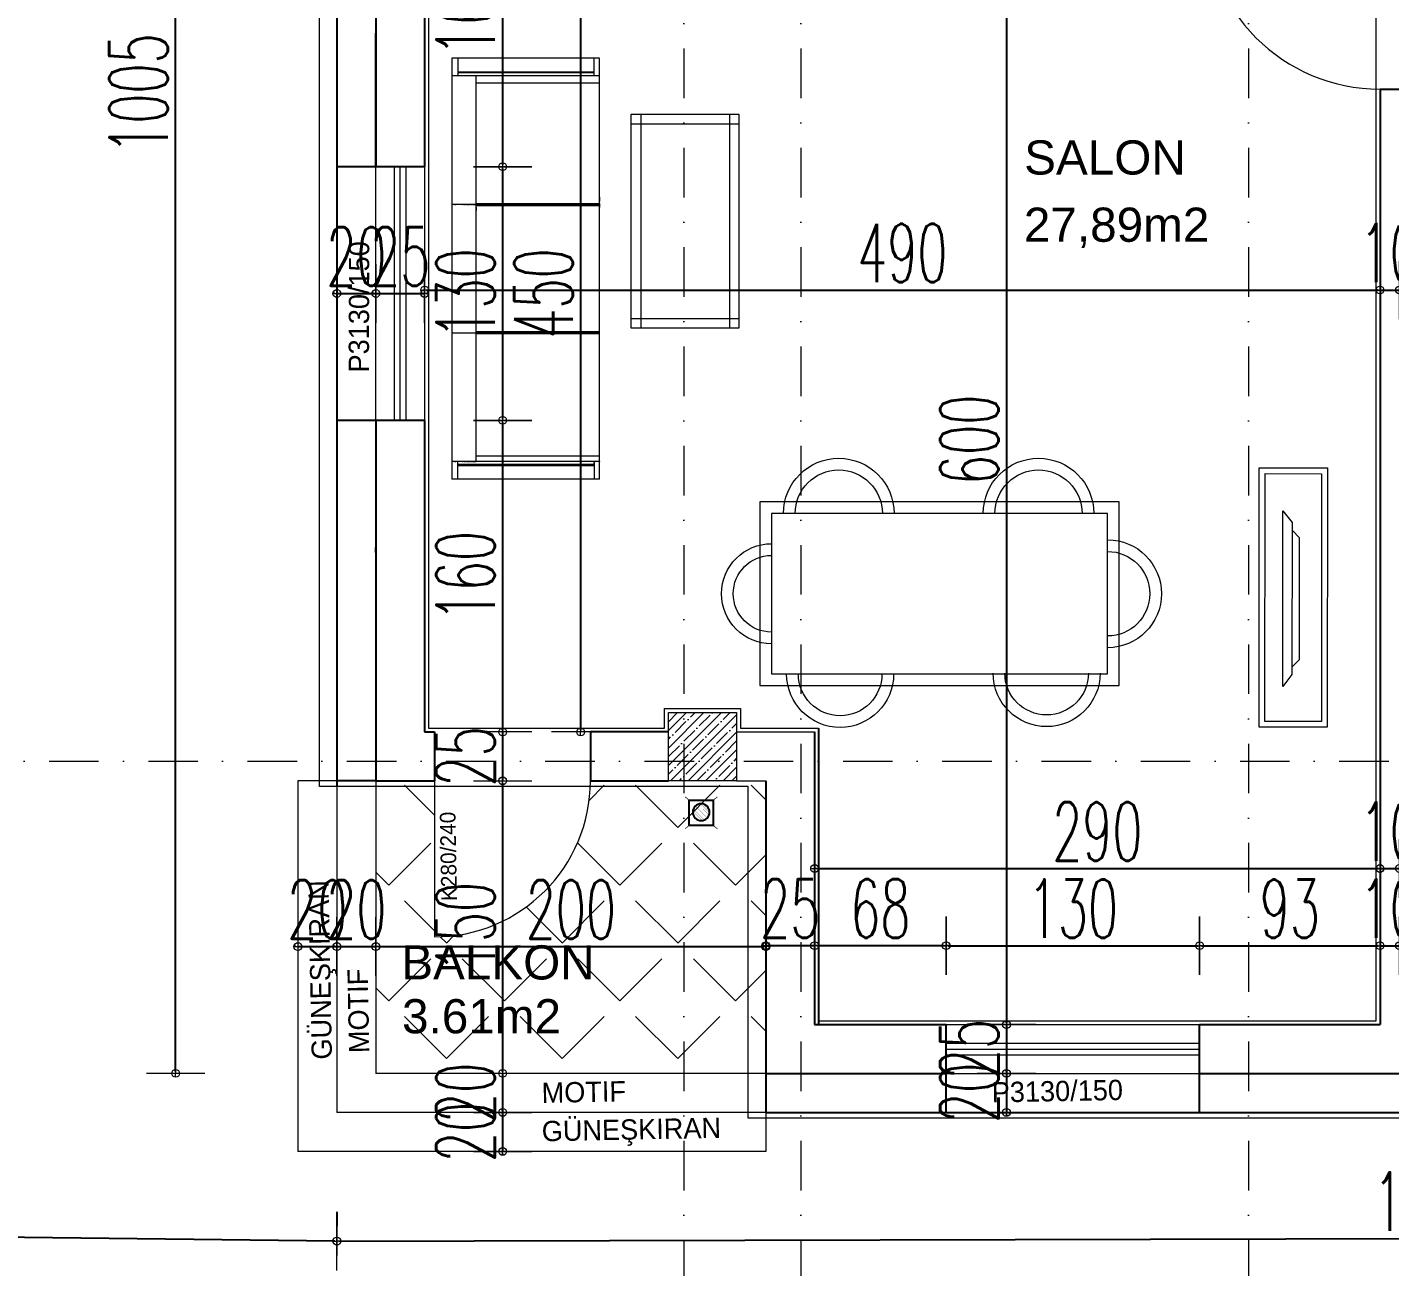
# Model space of a CAD drawing. Header units: millimetres. Extents: x -16104 to 67872, y -88009 to 12107.
# Drawn here: x 14898 to 15597, y 9366 to 10002 of the extents above; entities that cross this region are included whole.
import ezdxf

# ---------------------------------------------------------------- set-up
doc = ezdxf.new("R2010")
doc.units = ezdxf.units.MM
doc.linetypes.add('DASHDOTX2', pattern=[50.8, 25.4, -12.7, 0, -12.7])
doc.layers.get('0').update_dxf_attribs({"color": 241})
for name, color, linetype, lineweight in [('akslar', 144, 'Continuous', 20), ('bacas', 11, 'Continuous', 5), ('balkon', 6, 'Continuous', 5), ('duvar', 123, 'Continuous', 25), ('emsal&kolon', 1, 'Continuous', 5), ('kapı', 3, 'Continuous', 5), ('kolon', 1, 'Continuous', 5), ('OLCU', 54, 'Continuous', 13), ('pencere', 5, 'Continuous', 5), ('POZ', 36, 'Continuous', 18), ('SıVA', 40, 'Continuous', 9), ('tefriş', 30, 'Continuous', 5), ('ÖLÇÜ', 252, 'Continuous', 20)]:
    doc.layers.add(name, color=color, linetype=linetype, lineweight=lineweight)
doc.layers.add('tarama korıdor', color=33, linetype='Continuous')
doc.styles.add('DIM', font='Txttw.shx', dxfattribs={"width": 0.6})
doc.styles.add('M2', font='stylu.ttf', dxfattribs={"height": 10})
doc.dimstyles.new('50', dxfattribs={"dimscale": 0, "dimtxt": 30, "dimasz": 1, "dimexe": 0, "dimexo": 2, "dimgap": 4, "dimtad": 1, "dimdec": 0, "dimzin": 0, "dimdsep": 46, "dimtxsty": 'DIM', "dimblk1": 'DOT', "dimblk2": 'DOT', "dimsah": 1, "dimcen": 1.5, "dimdle": 3, "dimse1": 1, "dimse2": 1, "dimclrd": 256, "dimclre": 9, "dimclrt": 256, "dimadec": 0, "dimazin": 0, "dimtfac": 0.24, "dimtdec": 0, "dimtix": 1, "dimtmove": 2, "dimatfit": 3, "dimldrblk": 'DOT', "dimfxl": 0, "dimtolj": 1, "dimtzin": 15, "dimarcsym": 0})

# ---------------------------------------------------------------- blocks, each defined once
blk = doc.blocks.new('DFG')
at = {"layer": 'tefriş'}
for points in [[(38169.15, -3228.78), (38169.11, -3095.78), (38204.11, -3095.77), (38204.15, -3228.77)], [(38172.15, -3225.78), (38172.11, -3098.78), (38201.11, -3098.77), (38201.15, -3225.77)], [(38187.31, -3200.75), (38187.26, -3122.74), (38191.96, -3116.74), (38192.02, -3206.74)]]:
    blk.add_lwpolyline(points, close=True, dxfattribs=at)
blk.add_lwpolyline([(38187.26, -3126.64), (38183.36, -3130.59), (38183.41, -3192.9), (38187.31, -3196.85)], dxfattribs=at)
blk = doc.blocks.new('sec')
at = {"layer": 'bacas'}
for p, q in [((9731.12, -593.55), (9731.12, -669.3)), ((9731.12, -593.55), (9946.75, -593.55)), ((9731.12, -593.55), (9731.12, -669.3)), ((9736.37, -593.55), (9738.37, -593.55)), ((9736.37, -593.55), (9738.37, -593.55)), ((9739.62, -593.55), (9741.62, -593.55)), ((9739.62, -593.55), (9741.62, -593.55)), ((9740.12, -593.55), (9740.12, -669.3)), ((9740.37, -593.55), (9740.12, -593.55)), ((9740.12, -593.55), (9740.12, -669.3)), ((9740.37, -593.55), (9740.12, -593.55)), ((9743.12, -656.8), (9743.12, -593.55)), ((9743.12, -656.8), (9743.12, -593.55)), ((9797, -593.55), (9946.75, -593.55)), ((9805.56, -593.55), (9805.56, -656.8)), ((9805.56, -593.55), (9805.56, -656.8)), ((9806.12, -669.3), (9806.12, -593.55)), ((9806.12, -669.3), (9806.12, -593.55)), ((9806.62, -593.55), (9806.62, -656.8)), ((9806.62, -593.55), (9806.62, -656.8)), ((9872.37, -593.55), (9870.37, -593.55)), ((9872.37, -593.55), (9870.37, -593.55)), ((9871.18, -593.55), (9871.18, -656.8)), ((9871.62, -593.55), (9871.87, -593.55)), ((9871.62, -593.55), (9871.87, -593.55)), ((9871.87, -593.55), (9871.87, -669.3)), ((9872.25, -593.55), (9872.25, -656.8)), ((9875.62, -593.55), (9873.62, -593.55)), ((9875.62, -593.55), (9873.62, -593.55)), ((9934.26, -656.8), (9934.26, -593.55)), ((9937.83, -593.56), (9937.83, -669.31)), ((9946.83, -593.56), (9946.83, -669.31)), ((9946.83, -593.56), (9946.83, -669.31)), ((9740.12, -596.3), (9731.12, -596.3)), ((9740.12, -596.3), (9731.12, -596.3)), ((9737.12, -596.3), (9736.37, -596.3)), ((9737.12, -596.3), (9736.37, -596.3)), ((9738.12, -666.3), (9738.12, -596.3)), ((9738.12, -596.3), (9739.62, -596.3)), ((9738.12, -666.3), (9738.12, -596.3)), ((9738.12, -596.3), (9739.62, -596.3)), ((9738.37, -596.3), (9738.62, -596.3)), ((9738.37, -596.3), (9738.62, -596.3)), ((9738.62, -596.3), (9738.62, -666.3)), ((9738.62, -596.3), (9738.62, -666.3)), ((9937.75, -596.3), (9946.75, -596.3)), ((9937.75, -596.3), (9946.75, -596.3)), ((9939.33, -596.31), (9939.33, -666.31)), ((9939.33, -596.31), (9939.33, -666.31)), ((9939.83, -666.31), (9939.83, -596.31)), ((9939.83, -666.31), (9939.83, -596.31)), ((9740.12, -656.8), (9871.87, -656.8)), ((9740.12, -656.8), (9740.37, -656.8)), ((9740.12, -656.8), (9937.83, -656.8)), ((9740.12, -656.8), (9740.37, -656.8)), ((9741.62, -656.8), (9743.12, -656.8)), ((9741.62, -656.8), (9743.12, -656.8)), ((9870.37, -656.8), (9868.87, -656.8)), ((9870.37, -656.8), (9868.87, -656.8)), ((9871.87, -656.8), (9871.62, -656.8)), ((9871.87, -656.8), (9871.62, -656.8)), ((9740.12, -657.3), (9740.12, -657.05)), ((9740.12, -657.3), (9740.12, -657.05)), ((9740.12, -657.8), (9740.12, -657.55)), ((9740.12, -657.8), (9740.12, -657.55)), ((9740.12, -658.3), (9740.12, -658.05)), ((9740.12, -658.3), (9740.12, -658.05)), ((9740.12, -658.8), (9740.12, -658.55)), ((9740.12, -658.8), (9740.12, -658.55)), ((9740.12, -659.3), (9740.12, -659.05)), ((9740.12, -659.3), (9740.12, -659.05)), ((9740.12, -659.8), (9740.12, -659.55)), ((9740.12, -659.8), (9740.12, -659.55)), ((9740.12, -660.3), (9740.12, -660.05)), ((9740.12, -660.3), (9740.12, -660.05)), ((9740.12, -661.05), (9740.12, -660.55)), ((9740.12, -661.05), (9740.12, -660.55)), ((9740.12, -661.55), (9740.12, -661.3)), ((9740.12, -661.55), (9740.12, -661.3)), ((9740.12, -662.3), (9740.12, -662.05)), ((9740.12, -662.3), (9740.12, -662.05)), ((9740.12, -663.05), (9740.12, -662.8)), ((9740.12, -663.05), (9740.12, -662.8)), ((9740.12, -663.8), (9740.12, -663.55)), ((9740.12, -663.8), (9740.12, -663.55)), ((9871.87, -657.3), (9871.87, -657.05)), ((9871.87, -657.3), (9871.87, -657.05)), ((9871.87, -657.8), (9871.87, -657.55)), ((9871.87, -657.8), (9871.87, -657.55)), ((9871.87, -658.3), (9871.87, -658.05)), ((9871.87, -658.3), (9871.87, -658.05)), ((9871.87, -658.8), (9871.87, -658.55)), ((9871.87, -658.8), (9871.87, -658.55)), ((9871.87, -659.3), (9871.87, -659.05)), ((9871.87, -659.3), (9871.87, -659.05)), ((9871.87, -659.8), (9871.87, -659.55)), ((9871.87, -659.8), (9871.87, -659.55)), ((9871.87, -660.3), (9871.87, -660.05)), ((9871.87, -660.3), (9871.87, -660.05)), ((9871.87, -661.05), (9871.87, -660.55)), ((9871.87, -661.05), (9871.87, -660.55)), ((9871.87, -661.55), (9871.87, -661.3)), ((9871.87, -661.55), (9871.87, -661.3)), ((9871.87, -662.3), (9871.87, -662.05)), ((9871.87, -662.3), (9871.87, -662.05)), ((9871.87, -663.05), (9871.87, -662.8)), ((9871.87, -663.05), (9871.87, -662.8)), ((9871.87, -663.8), (9871.87, -663.55)), ((9871.87, -663.8), (9871.87, -663.55)), ((9731.12, -666.3), (9740.12, -666.3)), ((9731.12, -666.3), (9740.12, -666.3)), ((9946.83, -669.31), (9731.12, -669.3)), ((9740.12, -667.55), (9740.12, -667.3)), ((9740.12, -667.55), (9740.12, -667.3)), ((9740.12, -668.3), (9740.12, -668.05)), ((9740.12, -668.3), (9740.12, -668.05)), ((9946.83, -669.31), (9797.08, -669.31)), ((9871.87, -667.55), (9871.87, -667.3)), ((9871.87, -667.55), (9871.87, -667.3)), ((9871.87, -668.3), (9871.87, -668.05)), ((9871.87, -668.3), (9871.87, -668.05)), ((9946.83, -666.31), (9937.83, -666.31)), ((9946.83, -666.31), (9937.83, -666.31))]:
    blk.add_line(p, q, dxfattribs=at)
blk = doc.blocks.new('NEWBLOCK5')
at = {"layer": 'bacas'}
for p, q in [((1.4704, -0.1965), (0.3729, -0.1965)), ((0.3729, -0.1965), (0.3729, -0.749)), ((0.4229, -0.1965), (0.4229, -0.749)), ((1.4204, -0.1965), (1.4204, -0.749)), ((1.4704, -0.749), (1.4704, -0.1965)), ((0.3729, -0.2465), (1.4704, -0.2465)), ((1.4704, -0.7015), (0.3729, -0.7015)), ((0.3729, -0.749), (1.4704, -0.749))]:
    blk.add_line(p, q, dxfattribs=at)
blk = doc.blocks.new('rb')
at = {"layer": 'tefriş'}
for points in [[(1548.4, 487.07), (1595.5, 487.07), (1595.5, 394.92), (1548.4, 394.92)], [(1551.4, 484.07), (1592.5, 484.07), (1592.5, 397.92), (1551.4, 397.92)]]:
    blk.add_lwpolyline(points, close=True, dxfattribs=at)
for centre, radius, start, end in [((1571.95, 484.07), 12.83, 0, 180), ((1571.95, 484.07), 9.83, 0, 180), ((1551.4, 466.84), 14.18, 90, 270), ((1592.5, 466.49), 13.72, 270, 90), ((1551.4, 466.84), 11.18, 90, 270), ((1592.5, 466.49), 10.72, 270, 90), ((1551.4, 415.62), 14.18, 90, 270), ((1551.4, 415.62), 11.18, 90, 270), ((1592.29, 413.54), 13.72, 270, 90), ((1592.29, 413.54), 10.72, 270, 90), ((1571.95, 397.92), 13.83, 180, 0), ((1571.95, 397.92), 10.83, 180, 0)]:
    blk.add_arc(centre, radius, start, end, dxfattribs=at)
blk = doc.blocks.new('DOT')
for p, q in [((0, 15), (0, -15)), ((-2, 0), (0, 0)), ((2, 0), (0, 0))]:
    blk.add_line(p, q)
blk.add_circle((0, 0), 2)
blk = doc.blocks.new('*D4360')
at = {"layer": 'Defpoints', "color": 0, "transparency": 16777216}
for p in [(15101.71, 10090.04), (15101.71, 9930.29), (15141.71, 9930.29)]:
    blk.add_point(p, dxfattribs=at)
at = {"layer": 'OLCU', "lineweight": -2, "transparency": 16777216}
blk.add_line((15141.71, 10089.04), (15141.71, 9931.29), dxfattribs=at)
for p, rotation in [((15141.71, 10090.04), 90), ((15141.71, 9930.29), 270)]:
    blk.add_blockref('DOT', p, dxfattribs=dict(at, rotation=rotation))
at = {"layer": 'OLCU', "transparency": 16777216, "insert": (15122.71, 10010.17), "char_height": 30, "attachment_point": 5, "rotation": 90, "style": 'DIM'}
blk.add_mtext('\\A1;160', dxfattribs=at)
blk = doc.blocks.new('*D4361')
at = {"layer": 'Defpoints', "color": 0, "transparency": 16777216}
for p in [(15101.71, 9930.29), (15101.71, 9800.29), (15141.71, 9800.29)]:
    blk.add_point(p, dxfattribs=at)
at = {"layer": 'OLCU', "lineweight": -2, "transparency": 16777216}
blk.add_line((15141.71, 9929.29), (15141.71, 9801.29), dxfattribs=at)
for p, rotation in [((15141.71, 9930.29), 90), ((15141.71, 9800.29), 270)]:
    blk.add_blockref('DOT', p, dxfattribs=dict(at, rotation=rotation))
at = {"layer": 'OLCU', "transparency": 16777216, "insert": (15122.71, 9865.29), "char_height": 30, "attachment_point": 5, "rotation": 90, "style": 'DIM'}
blk.add_mtext('\\A1;130', dxfattribs=at)
blk = doc.blocks.new('*D4362')
at = {"layer": 'Defpoints', "color": 0, "transparency": 16777216}
for p in [(15101.71, 9800.29), (15101.71, 9640.54), (15141.71, 9640.54)]:
    blk.add_point(p, dxfattribs=at)
at = {"layer": 'OLCU', "lineweight": -2, "transparency": 16777216}
blk.add_line((15141.71, 9799.29), (15141.71, 9641.54), dxfattribs=at)
for p, rotation in [((15141.71, 9800.29), 90), ((15141.71, 9640.54), 270)]:
    blk.add_blockref('DOT', p, dxfattribs=dict(at, rotation=rotation))
at = {"layer": 'OLCU', "transparency": 16777216, "insert": (15122.71, 9720.42), "char_height": 30, "attachment_point": 5, "rotation": 90, "style": 'DIM'}
blk.add_mtext('\\A1;160', dxfattribs=at)
blk = doc.blocks.new('*D4363')
at = {"layer": 'Defpoints', "color": 0, "transparency": 16777216}
for p in [(15106.71, 9640.54), (15106.71, 9615.54), (15141.71, 9615.54)]:
    blk.add_point(p, dxfattribs=at)
at = {"layer": 'OLCU', "lineweight": -2, "transparency": 16777216}
for p, q in [((15141.71, 9641.54), (15141.71, 9642.54)), ((15141.71, 9640.54), (15141.71, 9615.54)), ((15141.71, 9614.54), (15141.71, 9613.54))]:
    blk.add_line(p, q, dxfattribs=at)
for p, rotation in [((15141.71, 9640.54), 270), ((15141.71, 9615.54), 90)]:
    blk.add_blockref('DOT', p, dxfattribs=dict(at, rotation=rotation))
at = {"layer": 'OLCU', "transparency": 16777216, "insert": (15122.71, 9628.04), "char_height": 30, "attachment_point": 5, "rotation": 90, "style": 'DIM'}
blk.add_mtext('\\A1;25', dxfattribs=at)
blk = doc.blocks.new('*D4364')
at = {"layer": 'Defpoints', "color": 0, "transparency": 16777216}
for p in [(15106.71, 9615.54), (15106.71, 9465.54), (15141.71, 9465.54)]:
    blk.add_point(p, dxfattribs=at)
at = {"layer": 'OLCU', "lineweight": -2, "transparency": 16777216}
blk.add_line((15141.71, 9614.54), (15141.71, 9466.54), dxfattribs=at)
for p, rotation in [((15141.71, 9615.54), 90), ((15141.71, 9465.54), 270)]:
    blk.add_blockref('DOT', p, dxfattribs=dict(at, rotation=rotation))
at = {"layer": 'OLCU', "transparency": 16777216, "insert": (15122.71, 9540.54), "char_height": 30, "attachment_point": 5, "rotation": 90, "style": 'DIM'}
blk.add_mtext('\\A1;150', dxfattribs=at)
blk = doc.blocks.new('*D4365')
at = {"layer": 'Defpoints', "color": 0, "transparency": 16777216}
for p in [(15141.71, 9465.54), (15141.71, 9445.54), (15142.54, 9445.54)]:
    blk.add_point(p, dxfattribs=at)
at = {"layer": 'OLCU', "lineweight": -2, "transparency": 16777216}
for p, q in [((15141.71, 9466.54), (15141.71, 9467.54)), ((15141.71, 9465.54), (15141.71, 9445.54)), ((15141.71, 9444.54), (15141.71, 9443.54))]:
    blk.add_line(p, q, dxfattribs=at)
for p, rotation in [((15141.71, 9465.54), 270), ((15141.71, 9445.54), 90)]:
    blk.add_blockref('DOT', p, dxfattribs=dict(at, rotation=rotation))
at = {"layer": 'OLCU', "transparency": 16777216, "insert": (15122.71, 9455.54), "char_height": 30, "attachment_point": 5, "rotation": 90, "style": 'DIM'}
blk.add_mtext('\\A1;20', dxfattribs=at)
blk = doc.blocks.new('*D4054')
at = {"layer": 'Defpoints', "color": 0, "transparency": 16777216}
for p in [(15141.71, 9445.54), (15141.71, 9425.54), (15141.71, 9425.54)]:
    blk.add_point(p, dxfattribs=at)
at = {"layer": 'OLCU', "lineweight": -2, "transparency": 16777216}
for p, q in [((15141.71, 9446.54), (15141.71, 9447.54)), ((15141.71, 9445.54), (15141.71, 9425.54)), ((15141.71, 9424.54), (15141.71, 9423.54))]:
    blk.add_line(p, q, dxfattribs=at)
for p, rotation in [((15141.71, 9445.54), 270), ((15141.71, 9425.54), 90)]:
    blk.add_blockref('DOT', p, dxfattribs=dict(at, rotation=rotation))
at = {"layer": 'OLCU', "transparency": 16777216, "insert": (15122.71, 9435.54), "char_height": 30, "attachment_point": 5, "rotation": 90, "style": 'DIM'}
blk.add_mtext('\\A1;20', dxfattribs=at)
blk = doc.blocks.new('*D4059')
at = {"layer": 'Defpoints', "color": 0, "transparency": 16777216}
for p in [(15181.71, 10090.04), (15181.71, 9640.54), (15181.71, 9640.54)]:
    blk.add_point(p, dxfattribs=at)
at = {"layer": 'OLCU', "lineweight": -2, "transparency": 16777216}
blk.add_line((15181.71, 10089.04), (15181.71, 9641.54), dxfattribs=at)
for p, rotation in [((15181.71, 10090.04), 90), ((15181.71, 9640.54), 270)]:
    blk.add_blockref('DOT', p, dxfattribs=dict(at, rotation=rotation))
at = {"layer": 'OLCU', "transparency": 16777216, "insert": (15162.71, 9865.29), "char_height": 30, "attachment_point": 5, "rotation": 90, "style": 'DIM'}
blk.add_mtext('\\A1;450', dxfattribs=at)
blk = doc.blocks.new('*D4395')
at = {"layer": 'Defpoints', "color": 0, "transparency": 16777216}
for p in [(15076.71, 9865.29), (15056.71, 9800.29), (15076.71, 9800.29)]:
    blk.add_point(p, dxfattribs=at)
at = {"layer": 'OLCU', "lineweight": -2, "transparency": 16777216}
for p, q in [((15055.71, 9865.29), (15054.71, 9865.29)), ((15056.71, 9865.29), (15076.71, 9865.29)), ((15077.71, 9865.29), (15078.71, 9865.29))]:
    blk.add_line(p, q, dxfattribs=at)
blk.add_blockref('DOT', (15056.71, 9865.29), dxfattribs=at)
at = {"layer": 'OLCU', "lineweight": -2, "transparency": 16777216, "rotation": 180}
blk.add_blockref('DOT', (15076.71, 9865.29), dxfattribs=at)
at = {"layer": 'OLCU', "transparency": 16777216, "insert": (15066.71, 9884.29), "char_height": 30, "attachment_point": 5, "style": 'DIM'}
blk.add_mtext('\\A1;20', dxfattribs=at)
blk = doc.blocks.new('*D4097')
at = {"layer": 'Defpoints', "color": 0, "transparency": 16777216}
for p in [(15076.71, 9865.29), (15101.71, 9865.29), (15101.71, 9865.29)]:
    blk.add_point(p, dxfattribs=at)
at = {"layer": 'OLCU', "lineweight": -2, "transparency": 16777216}
for p, q in [((15075.71, 9865.29), (15074.71, 9865.29)), ((15076.71, 9865.29), (15101.71, 9865.29)), ((15102.71, 9865.29), (15103.71, 9865.29))]:
    blk.add_line(p, q, dxfattribs=at)
blk.add_blockref('DOT', (15076.71, 9865.29), dxfattribs=at)
at = {"layer": 'OLCU', "lineweight": -2, "transparency": 16777216, "rotation": 180}
blk.add_blockref('DOT', (15101.71, 9865.29), dxfattribs=at)
at = {"layer": 'OLCU', "transparency": 16777216, "insert": (15089.21, 9884.29), "char_height": 30, "attachment_point": 5, "style": 'DIM'}
blk.add_mtext('\\A1;25', dxfattribs=at)
blk = doc.blocks.new('*D4098')
at = {"layer": 'Defpoints', "color": 0, "transparency": 16777216}
for p in [(15101.71, 9865.29), (15591.71, 9867.08), (15591.71, 9865.29)]:
    blk.add_point(p, dxfattribs=at)
at = {"layer": 'OLCU', "lineweight": -2, "transparency": 16777216}
blk.add_line((15102.71, 9867.08), (15590.71, 9867.08), dxfattribs=at)
at = {"layer": 'OLCU', "lineweight": -2, "transparency": 16777216, "rotation": 180}
blk.add_blockref('DOT', (15101.71, 9867.08), dxfattribs=at)
at = {"layer": 'OLCU', "lineweight": -2, "transparency": 16777216}
blk.add_blockref('DOT', (15591.71, 9867.08), dxfattribs=at)
at = {"layer": 'OLCU', "transparency": 16777216, "insert": (15346.71, 9886.08), "char_height": 30, "attachment_point": 5, "style": 'DIM'}
blk.add_mtext('\\A1;490', dxfattribs=at)
blk = doc.blocks.new('*D4099')
at = {"layer": 'Defpoints', "color": 0, "transparency": 16777216}
for p in [(15591.71, 9867.08), (15601.71, 9867.08), (15601.71, 9867.08)]:
    blk.add_point(p, dxfattribs=at)
at = {"layer": 'OLCU', "lineweight": -2, "transparency": 16777216}
for p, q in [((15590.71, 9867.08), (15589.71, 9867.08)), ((15591.71, 9867.08), (15601.71, 9867.08)), ((15602.71, 9867.08), (15603.71, 9867.08))]:
    blk.add_line(p, q, dxfattribs=at)
blk.add_blockref('DOT', (15591.71, 9867.08), dxfattribs=at)
at = {"layer": 'OLCU', "lineweight": -2, "transparency": 16777216, "rotation": 180}
blk.add_blockref('DOT', (15601.71, 9867.08), dxfattribs=at)
at = {"layer": 'OLCU', "transparency": 16777216, "insert": (15596.71, 9886.08), "char_height": 30, "attachment_point": 5, "style": 'DIM'}
blk.add_mtext('\\A1;10', dxfattribs=at)
blk = doc.blocks.new('*D4104')
at = {"layer": 'Defpoints', "color": 0, "transparency": 16777216}
for p in [(15036.71, 9530.54), (15056.71, 9530.54), (15056.71, 9530.54)]:
    blk.add_point(p, dxfattribs=at)
at = {"layer": 'OLCU', "lineweight": -2, "transparency": 16777216}
for p, q in [((15035.71, 9530.54), (15034.71, 9530.54)), ((15036.71, 9530.54), (15056.71, 9530.54)), ((15057.71, 9530.54), (15058.71, 9530.54))]:
    blk.add_line(p, q, dxfattribs=at)
blk.add_blockref('DOT', (15036.71, 9530.54), dxfattribs=at)
at = {"layer": 'OLCU', "lineweight": -2, "transparency": 16777216, "rotation": 180}
blk.add_blockref('DOT', (15056.71, 9530.54), dxfattribs=at)
at = {"layer": 'OLCU', "transparency": 16777216, "insert": (15046.71, 9549.54), "char_height": 30, "attachment_point": 5, "style": 'DIM'}
blk.add_mtext('\\A1;20', dxfattribs=at)
blk = doc.blocks.new('*D4396')
at = {"layer": 'Defpoints', "color": 0, "transparency": 16777216}
for p in [(15056.71, 9530.54), (15076.71, 9530.54), (15076.71, 9530.54)]:
    blk.add_point(p, dxfattribs=at)
at = {"layer": 'OLCU', "lineweight": -2, "transparency": 16777216}
for p, q in [((15055.71, 9530.54), (15054.71, 9530.54)), ((15056.71, 9530.54), (15076.71, 9530.54)), ((15077.71, 9530.54), (15078.71, 9530.54))]:
    blk.add_line(p, q, dxfattribs=at)
blk.add_blockref('DOT', (15056.71, 9530.54), dxfattribs=at)
at = {"layer": 'OLCU', "lineweight": -2, "transparency": 16777216, "rotation": 180}
blk.add_blockref('DOT', (15076.71, 9530.54), dxfattribs=at)
at = {"layer": 'OLCU', "transparency": 16777216, "insert": (15066.71, 9549.54), "char_height": 30, "attachment_point": 5, "style": 'DIM'}
blk.add_mtext('\\A1;20', dxfattribs=at)
blk = doc.blocks.new('*D4397')
at = {"layer": 'Defpoints', "color": 0, "transparency": 16777216}
for p in [(15076.71, 9605.54), (15276.71, 9605.54), (15276.71, 9530.54)]:
    blk.add_point(p, dxfattribs=at)
at = {"layer": 'OLCU', "lineweight": -2, "transparency": 16777216}
blk.add_line((15077.71, 9530.54), (15275.71, 9530.54), dxfattribs=at)
at = {"layer": 'OLCU', "lineweight": -2, "transparency": 16777216, "rotation": 180}
blk.add_blockref('DOT', (15076.71, 9530.54), dxfattribs=at)
at = {"layer": 'OLCU', "lineweight": -2, "transparency": 16777216}
blk.add_blockref('DOT', (15276.71, 9530.54), dxfattribs=at)
at = {"layer": 'OLCU', "transparency": 16777216, "insert": (15176.71, 9549.54), "char_height": 30, "attachment_point": 5, "style": 'DIM'}
blk.add_mtext('\\A1;200', dxfattribs=at)
blk = doc.blocks.new('*D4105')
at = {"layer": 'Defpoints', "color": 0, "transparency": 16777216}
for p in [(15276.71, 9531.02), (15301.71, 9531.02), (15301.71, 9531.02)]:
    blk.add_point(p, dxfattribs=at)
at = {"layer": 'OLCU', "lineweight": -2, "transparency": 16777216}
for p, q in [((15275.71, 9531.02), (15274.71, 9531.02)), ((15276.71, 9531.02), (15301.71, 9531.02)), ((15302.71, 9531.02), (15303.71, 9531.02))]:
    blk.add_line(p, q, dxfattribs=at)
blk.add_blockref('DOT', (15276.71, 9531.02), dxfattribs=at)
at = {"layer": 'OLCU', "lineweight": -2, "transparency": 16777216, "rotation": 180}
blk.add_blockref('DOT', (15301.71, 9531.02), dxfattribs=at)
at = {"layer": 'OLCU', "transparency": 16777216, "insert": (15289.21, 9550.02), "char_height": 30, "attachment_point": 5, "style": 'DIM'}
blk.add_mtext('\\A1;25', dxfattribs=at)
blk = doc.blocks.new('*D4106')
at = {"layer": 'Defpoints', "color": 0, "transparency": 16777216}
for p in [(15369.21, 9531.02), (15301.71, 9490.54), (15369.21, 9480.54)]:
    blk.add_point(p, dxfattribs=at)
at = {"layer": 'OLCU', "lineweight": -2, "transparency": 16777216}
blk.add_line((15302.71, 9531.02), (15368.21, 9531.02), dxfattribs=at)
at = {"layer": 'OLCU', "lineweight": -2, "transparency": 16777216, "rotation": 180}
blk.add_blockref('DOT', (15301.71, 9531.02), dxfattribs=at)
at = {"layer": 'OLCU', "lineweight": -2, "transparency": 16777216}
blk.add_blockref('DOT', (15369.21, 9531.02), dxfattribs=at)
at = {"layer": 'OLCU', "transparency": 16777216, "insert": (15335.46, 9550.02), "char_height": 30, "attachment_point": 5, "style": 'DIM'}
blk.add_mtext('\\A1;68', dxfattribs=at)
blk = doc.blocks.new('*D4107')
at = {"layer": 'Defpoints', "color": 0, "transparency": 16777216}
for p in [(15499.21, 9530.99), (15369.21, 9480.54), (15499.21, 9480.54)]:
    blk.add_point(p, dxfattribs=at)
at = {"layer": 'OLCU', "lineweight": -2, "transparency": 16777216}
blk.add_line((15370.21, 9530.99), (15498.21, 9530.99), dxfattribs=at)
at = {"layer": 'OLCU', "lineweight": -2, "transparency": 16777216, "rotation": 180}
blk.add_blockref('DOT', (15369.21, 9530.99), dxfattribs=at)
at = {"layer": 'OLCU', "lineweight": -2, "transparency": 16777216}
blk.add_blockref('DOT', (15499.21, 9530.99), dxfattribs=at)
at = {"layer": 'OLCU', "transparency": 16777216, "insert": (15434.21, 9549.99), "char_height": 30, "attachment_point": 5, "style": 'DIM'}
blk.add_mtext('\\A1;130', dxfattribs=at)
blk = doc.blocks.new('*D4108')
at = {"layer": 'Defpoints', "color": 0, "transparency": 16777216}
for p in [(15499.21, 9530.99), (15591.71, 9530.99), (15591.71, 9530.99)]:
    blk.add_point(p, dxfattribs=at)
at = {"layer": 'OLCU', "lineweight": -2, "transparency": 16777216}
blk.add_line((15500.21, 9530.99), (15590.71, 9530.99), dxfattribs=at)
at = {"layer": 'OLCU', "lineweight": -2, "transparency": 16777216, "rotation": 180}
blk.add_blockref('DOT', (15499.21, 9530.99), dxfattribs=at)
at = {"layer": 'OLCU', "lineweight": -2, "transparency": 16777216}
blk.add_blockref('DOT', (15591.71, 9530.99), dxfattribs=at)
at = {"layer": 'OLCU', "transparency": 16777216, "insert": (15545.46, 9549.99), "char_height": 30, "attachment_point": 5, "style": 'DIM'}
blk.add_mtext('\\A1;93', dxfattribs=at)
blk = doc.blocks.new('*D4109')
at = {"layer": 'Defpoints', "color": 0, "transparency": 16777216}
for p in [(15591.71, 9530.99), (15601.71, 9530.99), (15601.71, 9530.99)]:
    blk.add_point(p, dxfattribs=at)
at = {"layer": 'OLCU', "lineweight": -2, "transparency": 16777216}
for p, q in [((15590.71, 9530.99), (15589.71, 9530.99)), ((15591.71, 9530.99), (15601.71, 9530.99)), ((15602.71, 9530.99), (15603.71, 9530.99))]:
    blk.add_line(p, q, dxfattribs=at)
blk.add_blockref('DOT', (15591.71, 9530.99), dxfattribs=at)
at = {"layer": 'OLCU', "lineweight": -2, "transparency": 16777216, "rotation": 180}
blk.add_blockref('DOT', (15601.71, 9530.99), dxfattribs=at)
at = {"layer": 'OLCU', "transparency": 16777216, "insert": (15596.71, 9549.99), "char_height": 30, "attachment_point": 5, "style": 'DIM'}
blk.add_mtext('\\A1;10', dxfattribs=at)
blk = doc.blocks.new('*D4115')
at = {"layer": 'Defpoints', "color": 0, "transparency": 16777216}
for p in [(15301.71, 9570.54), (15591.71, 9570.54), (15591.71, 9570.54)]:
    blk.add_point(p, dxfattribs=at)
at = {"layer": 'OLCU', "lineweight": -2, "transparency": 16777216}
blk.add_line((15302.71, 9570.54), (15590.71, 9570.54), dxfattribs=at)
at = {"layer": 'OLCU', "lineweight": -2, "transparency": 16777216, "rotation": 180}
blk.add_blockref('DOT', (15301.71, 9570.54), dxfattribs=at)
at = {"layer": 'OLCU', "lineweight": -2, "transparency": 16777216}
blk.add_blockref('DOT', (15591.71, 9570.54), dxfattribs=at)
at = {"layer": 'OLCU', "transparency": 16777216, "insert": (15446.71, 9589.54), "char_height": 30, "attachment_point": 5, "style": 'DIM'}
blk.add_mtext('\\A1;290', dxfattribs=at)
blk = doc.blocks.new('*D4116')
at = {"layer": 'Defpoints', "color": 0, "transparency": 16777216}
for p in [(15591.71, 9570.54), (15601.71, 9570.54), (15601.71, 9570.54)]:
    blk.add_point(p, dxfattribs=at)
at = {"layer": 'OLCU', "lineweight": -2, "transparency": 16777216}
for p, q in [((15590.71, 9570.54), (15589.71, 9570.54)), ((15591.71, 9570.54), (15601.71, 9570.54)), ((15602.71, 9570.54), (15603.71, 9570.54))]:
    blk.add_line(p, q, dxfattribs=at)
blk.add_blockref('DOT', (15591.71, 9570.54), dxfattribs=at)
at = {"layer": 'OLCU', "lineweight": -2, "transparency": 16777216, "rotation": 180}
blk.add_blockref('DOT', (15601.71, 9570.54), dxfattribs=at)
at = {"layer": 'OLCU', "transparency": 16777216, "insert": (15596.71, 9589.54), "char_height": 30, "attachment_point": 5, "style": 'DIM'}
blk.add_mtext('\\A1;10', dxfattribs=at)
blk = doc.blocks.new('*D4278')
at = {"layer": 'Defpoints', "color": 0, "transparency": 16777216}
for p in [(15056.71, 9379.59), (16181.71, 9382.34), (16181.71, 9382.34)]:
    blk.add_point(p, dxfattribs=at)
at = {"layer": 'OLCU', "lineweight": -2, "transparency": 16777216}
blk.add_line((15057.71, 9379.59), (16180.71, 9382.34), dxfattribs=at)
for p, rotation in [((15056.71, 9379.59), 180.1399202823359), ((16181.71, 9382.34), 0.1399202823359238)]:
    blk.add_blockref('DOT', p, dxfattribs=dict(at, rotation=rotation))
at = {"layer": 'OLCU', "transparency": 16777216, "insert": (15619.16, 9399.97), "char_height": 30, "attachment_point": 5, "rotation": 0.13992, "style": 'DIM'}
blk.add_mtext('\\A1;1125', dxfattribs=at)
blk = doc.blocks.new('A$C412C2498')
at = {"color": 5, "const_width": 0.6}
for points in [[(3.6, 24.3), (0.2, 27)], [(23.8, 24.3), (27.3, 27)], [(3.6, 3), (0.2, 0.2)], [(23.8, 3), (27.3, 0.2)]]:
    blk.add_lwpolyline(points, dxfattribs=at)
at = {"color": 5}
blk.add_lwpolyline([(23.8, 24.3), (3.6, 24.3), (3.6, 3), (23.8, 3)], close=True, dxfattribs=at)
at = {"const_width": 0.1}
for points in [[(6.7, 12.2), (14.6, 20.2)], [(6.8, 14.5), (12.4, 20.1)], [(7.1, 10.4), (16.4, 19.7)], [(7.9, 9.1), (17.8, 19)], [(8.8, 8), (18.9, 18.1)], [(10, 7.1), (19.8, 16.9)], [(11.3, 6.4), (20.4, 15.6)], [(13, 6), (20.8, 13.8)], [(14.8, 6.1), (20.8, 12.1)], [(17.4, 7), (19.8, 9.4)]]:
    blk.add_lwpolyline(points, dxfattribs=at)
blk.add_circle((13.7, 13.1), 7.12)
blk = doc.blocks.new('A$C5E2C1EC0')
at = {"xscale": 0.6105719971092185, "yscale": 0.6105719971092185, "zscale": 0.6105719971092185}
blk.add_blockref('A$C412C2498', (0, 0), dxfattribs=at)
blk = doc.blocks.new('*D4013')
at = {"layer": 'Defpoints', "color": 0, "transparency": 16777216}
for p in [(14424.71, 9386.97), (14424.71, 9386.97), (15056.71, 9379.59)]:
    blk.add_point(p, dxfattribs=at)
at = {"layer": 'OLCU', "lineweight": -2, "transparency": 16777216}
blk.add_line((15055.71, 9379.6), (14425.71, 9386.96), dxfattribs=at)
for p, rotation in [((14424.71, 9386.97), 179.3311844585351), ((15056.71, 9379.59), 359.3311844585351)]:
    blk.add_blockref('DOT', p, dxfattribs=dict(at, rotation=rotation))
at = {"layer": 'OLCU', "transparency": 16777216, "insert": (14740.93, 9402.28), "char_height": 30, "attachment_point": 5, "rotation": 359.33118, "style": 'DIM'}
blk.add_mtext('\\A1;632', dxfattribs=at)
blk = doc.blocks.new('*D4324')
at = {"layer": 'Defpoints', "color": 0, "transparency": 16777216}
for p in [(14974, 10470.04), (15076.71, 10470.04), (15076.71, 9465.54)]:
    blk.add_point(p, dxfattribs=at)
at = {"layer": 'OLCU', "lineweight": -2, "transparency": 16777216}
blk.add_line((14974, 9466.54), (14974, 10469.04), dxfattribs=at)
for p, rotation in [((14974, 10470.04), 90), ((14974, 9465.54), 270)]:
    blk.add_blockref('DOT', p, dxfattribs=dict(at, rotation=rotation))
at = {"layer": 'OLCU', "transparency": 16777216, "insert": (14955, 9967.79), "char_height": 30, "attachment_point": 5, "rotation": 90, "style": 'DIM'}
blk.add_mtext('\\A1;1005', dxfattribs=at)
blk = doc.blocks.new('*D4307')
at = {"layer": 'Defpoints', "color": 0, "transparency": 16777216}
for p in [(15400.12, 10090.04), (15400.12, 9490.54), (15400.12, 9490.54)]:
    blk.add_point(p, dxfattribs=at)
at = {"layer": 'OLCU', "lineweight": -2, "transparency": 16777216}
blk.add_line((15400.12, 10089.04), (15400.12, 9491.54), dxfattribs=at)
for p, rotation in [((15400.12, 10090.04), 90), ((15400.12, 9490.54), 270)]:
    blk.add_blockref('DOT', p, dxfattribs=dict(at, rotation=rotation))
at = {"layer": 'OLCU', "transparency": 16777216, "insert": (15381.12, 9790.29), "char_height": 30, "attachment_point": 5, "rotation": 90, "style": 'DIM'}
blk.add_mtext('\\A1;600', dxfattribs=at)
blk = doc.blocks.new('*D4308')
at = {"layer": 'Defpoints', "color": 0, "transparency": 16777216}
for p in [(15400.12, 9490.54), (15400.12, 9465.54), (15400.12, 9465.54)]:
    blk.add_point(p, dxfattribs=at)
at = {"layer": 'OLCU', "lineweight": -2, "transparency": 16777216}
for p, q in [((15400.12, 9491.54), (15400.12, 9492.54)), ((15400.12, 9490.54), (15400.12, 9465.54)), ((15400.12, 9464.54), (15400.12, 9463.54))]:
    blk.add_line(p, q, dxfattribs=at)
for p, rotation in [((15400.12, 9490.54), 270), ((15400.12, 9465.54), 90)]:
    blk.add_blockref('DOT', p, dxfattribs=dict(at, rotation=rotation))
at = {"layer": 'OLCU', "transparency": 16777216, "insert": (15381.12, 9478.04), "char_height": 30, "attachment_point": 5, "rotation": 90, "style": 'DIM'}
blk.add_mtext('\\A1;25', dxfattribs=at)
blk = doc.blocks.new('*D4309')
at = {"layer": 'Defpoints', "color": 0, "transparency": 16777216}
for p in [(15400.12, 9465.54), (15400.12, 9445.54), (15400.12, 9445.54)]:
    blk.add_point(p, dxfattribs=at)
at = {"layer": 'OLCU', "lineweight": -2, "transparency": 16777216}
for p, q in [((15400.12, 9466.54), (15400.12, 9467.54)), ((15400.12, 9465.54), (15400.12, 9445.54)), ((15400.12, 9444.54), (15400.12, 9443.54))]:
    blk.add_line(p, q, dxfattribs=at)
for p, rotation in [((15400.12, 9465.54), 270), ((15400.12, 9445.54), 90)]:
    blk.add_blockref('DOT', p, dxfattribs=dict(at, rotation=rotation))
at = {"layer": 'OLCU', "transparency": 16777216, "insert": (15381.12, 9455.54), "char_height": 30, "attachment_point": 5, "rotation": 90, "style": 'DIM'}
blk.add_mtext('\\A1;20', dxfattribs=at)

msp = doc.modelspace()

# ---------------------------------------------------------------- hatches: boundary and pattern name
at = {"layer": 'kolon'}
h = msp.add_hatch(dxfattribs=at)
h.set_pattern_fill('ANSI35,_O', color=256)
h.set_pattern_definition([(45, (-6379.724, 5205.1246), (-4.490128, 4.490128), []), (45, (-6375.234, 5205.1246), (-4.490128, 4.490128), [7.9375, -1.5875, 0, -1.5875])])
h.paths.add_polyline_path([(15261.71, 9615.54), (15261.71, 9650.54), (15226.71, 9650.54), (15226.71, 9615.54)])
at = {"layer": 'ÖLÇÜ'}
h = msp.add_hatch(dxfattribs=at)
h.set_pattern_fill('ANGLE,_O', color=256, scale=6, angle=45)
h.set_pattern_definition([(45, (-0.838, 17059.605), (-29.63485, 29.63485), [30.48, -11.43]), (135, (-0.838, 17059.605), (-29.63485, -29.63485), [30.48, -11.43])])
h.paths.add_polyline_path([(15276.71, 9615.54), (15261.71, 9615.54), (15234.67, 9615.54), (15234.67, 9465.54), (15276.71, 9465.54)])
h.paths.add_polyline_path([(15234.67, 9615.54), (15226.71, 9615.54), (15186.71, 9615.54, -0.414214), (15106.71, 9535.54), (15106.71, 9615.54), (15076.71, 9615.54), (15076.71, 9465.54), (15234.67, 9465.54)])
h.paths.add_polyline_path([(15100.21, 9511.62), (15100.21, 9569.47), (15145.21, 9569.47), (15145.21, 9511.62)], flags=24)
h.paths.add_polyline_path([(15100.21, 9433.47), (15100.21, 9477.62), (15145.21, 9477.62), (15145.21, 9433.47)], flags=9)
h.paths.add_polyline_path([(15044.64, 9572.04), (15088.78, 9572.04), (15088.78, 9527.04), (15044.64, 9527.04)], flags=9)
h.paths.add_polyline_path([(15146.06, 9572.04), (15207.35, 9572.04), (15207.35, 9527.04), (15146.06, 9527.04)], flags=25)
h.paths.add_polyline_path([(15088.06, 9508.11), (15176.03, 9508.11), (15176.03, 9481.48), (15088.06, 9481.48)], flags=24)
h.paths.add_polyline_path([(15089.16, 9535.92), (15193.3, 9535.92), (15193.3, 9509.06), (15089.16, 9509.06)], flags=24)

# ---------------------------------------------------------------- linework, layer by layer
at = {"layer": 'akslar', "linetype": 'DASHDOTX2'}
for p, q in [((15234.67, 11925.04), (15234.67, 9115.54)), ((15294.71, 11925.04), (15294.71, 9115.54)), ((15524.21, 11925.04), (15524.21, 9115.54)), ((14094.71, 9625.54), (17144.71, 9625.54))]:
    msp.add_line(p, q, dxfattribs=at)
at = {"layer": 'balkon'}
for p, q in [((15036.71, 9615.54), (15036.71, 9425.54)), ((15056.71, 9615.54), (15036.71, 9615.54)), ((15056.71, 9615.54), (15056.71, 9445.54)), ((15076.71, 9615.54), (15076.71, 9465.54)), ((15276.71, 9465.54), (15076.71, 9465.54)), ((15276.71, 9445.54), (15056.71, 9445.54)), ((15276.71, 9445.54), (15276.71, 9425.54)), ((15276.71, 9425.54), (15036.71, 9425.54))]:
    msp.add_line(p, q, dxfattribs=at)
at = {"layer": 'duvar'}
for p, q in [((15056.71, 10405.04), (15056.71, 9800.29)), ((15056.71, 10155.04), (15056.71, 9930.29)), ((15076.71, 10155.04), (15076.71, 9930.29)), ((15076.71, 10128.79), (15076.71, 9998.79)), ((15101.71, 10090.04), (15101.71, 9930.29)), ((15076.71, 9930.29), (15076.71, 9998.79)), ((15076.71, 9998.79), (15076.71, 9930.29)), ((15591.71, 9970.04), (15591.71, 9642.54)), ((15591.71, 9970.04), (15591.71, 9490.54)), ((15591.71, 9970.04), (15601.71, 9970.04)), ((15101.71, 9930.29), (15056.71, 9930.29)), ((15056.71, 9800.29), (15056.71, 9612.54)), ((15101.71, 9800.29), (15056.71, 9800.29)), ((15076.71, 9800.29), (15076.71, 9615.54)), ((15076.71, 9800.29), (15076.71, 9615.54)), ((15101.71, 9800.29), (15101.71, 9640.54)), ((15076.71, 9765.04), (15076.71, 9615.54)), ((15076.71, 9732.54), (15076.71, 9735.04)), ((15101.71, 9640.54), (15106.71, 9640.54)), ((15106.71, 9640.54), (15106.71, 9615.54)), ((15186.71, 9640.54), (15186.71, 9615.54)), ((15226.71, 9640.54), (15186.71, 9640.54)), ((15301.71, 9640.54), (15301.71, 9490.54)), ((15303.71, 9642.54), (15303.71, 9490.54)), ((15076.71, 9615.54), (15056.71, 9615.54)), ((15076.71, 9615.54), (15106.71, 9615.54)), ((15186.71, 9615.54), (15226.71, 9615.54)), ((15276.71, 9615.54), (15276.71, 9445.54)), ((15301.71, 9490.54), (15369.21, 9490.54)), ((15369.21, 9445.54), (15369.21, 9490.54)), ((15499.21, 9490.54), (15591.71, 9490.54)), ((15499.21, 9445.54), (15499.21, 9490.54)), ((15586.71, 9490.54), (15591.71, 9490.54)), ((15276.71, 9465.54), (15369.21, 9465.54)), ((15499.21, 9465.54), (15591.71, 9465.54)), ((15591.71, 9465.54), (15754.21, 9465.54)), ((15276.71, 9445.54), (15369.21, 9445.54)), ((15369.21, 9445.54), (15884.21, 9445.54)), ((15499.21, 9445.54), (15754.21, 9445.54))]:
    msp.add_line(p, q, dxfattribs=at)
at = {"layer": 'emsal&kolon'}
msp.add_lwpolyline([(15226.71, 9615.54), (15226.71, 9650.54), (15261.71, 9650.54), (15261.71, 9615.54), (15226.71, 9615.54)], dxfattribs=at)
at = {"layer": 'kapı'}
msp.add_line((15106.71, 9615.54), (15106.71, 9535.54), dxfattribs=at)
for centre, radius, start, end in [((15591.71, 10060.04), 90, 180, 270), ((15106.71, 9615.54), 80, 270, 0)]:
    msp.add_arc(centre, radius, start, end, dxfattribs=at)
at = {"layer": 'pencere'}
for p, q in [((15076.71, 9800.29), (15076.71, 9930.29)), ((15086.21, 9800.29), (15086.21, 9930.29)), ((15089.21, 9800.29), (15089.21, 9930.29)), ((15092.21, 9800.29), (15092.21, 9930.29)), ((15101.71, 9930.29), (15101.71, 9800.29)), ((15369.21, 9490.54), (15499.21, 9490.54)), ((15369.21, 9481.04), (15499.21, 9481.04)), ((15369.21, 9478.04), (15499.21, 9478.04)), ((15369.21, 9475.04), (15499.21, 9475.04)), ((15369.21, 9465.54), (15499.21, 9465.54))]:
    msp.add_line(p, q, dxfattribs=at)
at = {"layer": 'SıVA'}
for points in [[(16184.71, 10217.04), (16184.71, 9702.54), (16049.71, 9702.54), (16049.71, 9442.54), (15267.71, 9442.54), (15267.71, 9612.54), (15047.71, 9612.54), (15047.71, 10467.04), (14585.71, 10467.04), (14585.71, 10981.73), (14415.71, 10981.73), (14415.71, 11434.04), (14705.71, 11434.04), (14705.71, 11604.04), (16527.71, 11604.04), (16527.71, 11434.04), (16817.71, 11434.04), (16817.71, 10981.73), (16647.71, 10981.73), (16647.71, 10487.04), (16487.71, 10487.04), (16487.71, 10217.04)], [(15303.71, 9492.54), (15589.71, 9492.54), (15589.71, 9970.04), (15589.71, 10088.04), (15278.71, 10088.04), (15278.71, 10073.04), (15224.71, 10073.04), (15224.71, 10088.04), (15103.71, 10088.04), (15103.71, 9930.29), (15103.71, 9642.54), (15224.71, 9642.54), (15224.71, 9652.54), (15263.71, 9652.54), (15263.71, 9642.54), (15303.71, 9642.54)]]:
    msp.add_lwpolyline(points, close=True, dxfattribs=at)
at = {"layer": 'ÖLÇÜ'}
for p, q in [((15261.71, 9640.54), (15301.71, 9640.54)), ((15261.71, 9615.54), (15276.71, 9615.54))]:
    msp.add_line(p, q, dxfattribs=at)

# ---------------------------------------------------------------- block references
at = {"ltscale": 50, "xscale": -1, "rotation": 180}
msp.add_blockref('A$C5E2C1EC0', (15235.19, 9607.44), dxfattribs=at)
at = {"layer": 'duvar', "xscale": -1, "rotation": 270}
msp.add_blockref('sec', (15784.98, 39.05), dxfattribs=at)
at = {"layer": 'pencere', "xscale": -2, "yscale": 2, "zscale": 2, "rotation": 90}
msp.add_blockref('rb', (16247.8, 12855.31), dxfattribs=at)
at = {"layer": 'tarama korıdor', "rotation": 179.9413690343667}
msp.add_blockref('DFG', (53730.61, 6508.11), dxfattribs=at)
at = {"layer": 'tefriş', "xscale": -100, "yscale": 100, "zscale": 100, "rotation": 90}
msp.add_blockref('NEWBLOCK5', (15188.02, 9994.58), dxfattribs=at)

# ---------------------------------------------------------------- texts
at = {"layer": 'emsal&kolon', "char_height": 17.5, "width": 1076.8413, "attachment_point": 9}
for s, insert in [('{\\fArial|b0|i0|c162|p34;SALON}', (15492.08, 9926.04)), ('{\\fArial|b0|i0|c162|p34;27,89m2}', (15504.18, 9888.56)), ('{\\fArial|b0|i0|c162|p34;BALKON}', (15188.92, 9513.44)), ('{\\fArial|b0|i0|c162|p34;3.61m2}', (15171.66, 9485.86))]:
    msp.add_mtext(s, dxfattribs=dict(at, insert=insert))
at = {"layer": 'POZ', "style": 'M2', "flags": 4}
for tag, p, height, rotation in [('P3130/150', (15073.13, 9824.81), 10.4, 89.83596), ('K280/240', (15118.29, 9553.94), 8, 90.99934), ('GÜNEŞKIRAN', (15054.22, 9472.72), 10.4, 91.13919), ('MOTIF', (15073.34, 9476.04), 10.4, 91.13919), ('P3130/150', (15392.69, 9450.62), 10.4, 1.13919), ('MOTIF', (15161.81, 9450.38), 10.4, 1.13919), ('GÜNEŞKIRAN', (15161.88, 9430.7), 10.4, 1.13919)]:
    msp.add_attdef(tag, p, 'K1 80/210', height=height, rotation=rotation, dxfattribs=at)

# ---------------------------------------------------------------- dimensions: what is measured, and where the dimension line sits
at = {"layer": 'OLCU'}
for p1, p2, distance, picture, middle in [((15076.70643821, 9465.54463968), (15076.70643821, 10470.04463968), 102.70769654, '*D4324', (14954.99874167, 9967.79463968)), ((15400.12, 9490.54), (15400.12, 9465.54), 0, '*D4308', (15381.12, 9478.04)), ((15056.71, 9379.59), (14424.71, 9386.97), 0, '*D4013', (14740.93, 9402.28)), ((15056.71, 9379.59), (16181.71, 9382.34), 0, '*D4278', (15619.16, 9399.97))]:
    dim = msp.add_aligned_dim(p1=p1, p2=p2, distance=distance, dimstyle='50', override={"dimscale": 1}, dxfattribs=at)
    dim.commit()
    dim.dimension.update_dxf_attribs({"geometry": picture, "text_midpoint": middle})
for base, p1, p2, picture, middle in [((15141.71, 9930.29), (15101.71, 10090.04), (15101.71, 9930.29), '*D4360', (15122.71, 10010.17)), ((15181.70643821, 9640.54463968), (15181.70643821, 10090.04463968), (15181.70643821, 9640.54463968), '*D4059', (15162.70643821, 9865.29463968)), ((15400.12448731, 9490.54463968), (15400.12448731, 10090.04463968), (15400.12448731, 9490.54463968), '*D4307', (15381.12448731, 9790.29463968)), ((15141.71, 9800.29), (15101.71, 9930.29), (15101.71, 9800.29), '*D4361', (15122.71, 9865.29)), ((15141.71, 9640.54), (15101.71, 9800.29), (15101.71, 9640.54), '*D4362', (15122.71, 9720.42)), ((15141.71, 9615.54), (15106.71, 9640.54), (15106.71, 9615.54), '*D4363', (15122.71, 9628.04)), ((15141.71, 9465.54), (15106.71, 9615.54), (15106.71, 9465.54), '*D4364', (15122.71, 9540.54)), ((15141.71, 9445.54), (15141.71, 9465.54), (15142.54, 9445.54), '*D4365', (15122.71, 9455.54)), ((15400.12, 9445.54), (15400.12, 9465.54), (15400.12, 9445.54), '*D4309', (15381.12, 9455.54)), ((15141.71, 9425.54), (15141.71, 9445.54), (15141.71, 9425.54), '*D4054', (15122.71, 9435.54))]:
    dim = msp.add_linear_dim(base=base, p1=p1, p2=p2, angle=90, dimstyle='50', override={"dimscale": 1}, dxfattribs=at)
    dim.commit()
    dim.dimension.update_dxf_attribs({"geometry": picture, "text_midpoint": middle})
for base, p1, p2, picture, middle in [((15076.71, 9865.29), (15056.71, 9800.29), (15076.71, 9800.29), '*D4395', (15066.71, 9884.29)), ((15101.71, 9865.29), (15076.71, 9865.29), (15101.71, 9865.29), '*D4097', (15089.21, 9884.29)), ((15591.71, 9867.08), (15101.71, 9865.29), (15591.71, 9865.29), '*D4098', (15346.71, 9886.08)), ((15601.71, 9867.08), (15591.71, 9867.08), (15601.71, 9867.08), '*D4099', (15596.71, 9886.08)), ((15591.71, 9570.54), (15301.71, 9570.54), (15591.71, 9570.54), '*D4115', (15446.71, 9589.54)), ((15601.71, 9570.54), (15591.71, 9570.54), (15601.71, 9570.54), '*D4116', (15596.71, 9589.54)), ((15276.71, 9530.54), (15076.71, 9605.54), (15276.71, 9605.54), '*D4397', (15176.71, 9549.54)), ((15056.71, 9530.54), (15036.71, 9530.54), (15056.71, 9530.54), '*D4104', (15046.71, 9549.54)), ((15076.71, 9530.54), (15056.71, 9530.54), (15076.71, 9530.54), '*D4396', (15066.71, 9549.54)), ((15301.71, 9531.02), (15276.71, 9531.02), (15301.71, 9531.02), '*D4105', (15289.21, 9550.02)), ((15369.20643821, 9531.02465522), (15301.70643821, 9490.54463968), (15369.20643821, 9480.54463968), '*D4106', (15335.45643821, 9550.02465522)), ((15499.21, 9530.99), (15369.21, 9480.54), (15499.21, 9480.54), '*D4107', (15434.21, 9549.99)), ((15591.70643821, 9530.99381285), (15499.20643821, 9530.99381285), (15591.70643821, 9530.99381285), '*D4108', (15545.45643821, 9549.99381285)), ((15601.71, 9530.99), (15591.71, 9530.99), (15601.71, 9530.99), '*D4109', (15596.71, 9549.99))]:
    dim = msp.add_linear_dim(base=base, p1=p1, p2=p2, dimstyle='50', override={"dimscale": 1}, dxfattribs=at)
    dim.commit()
    dim.dimension.update_dxf_attribs({"geometry": picture, "text_midpoint": middle})

doc.saveas('drawing.dxf')
